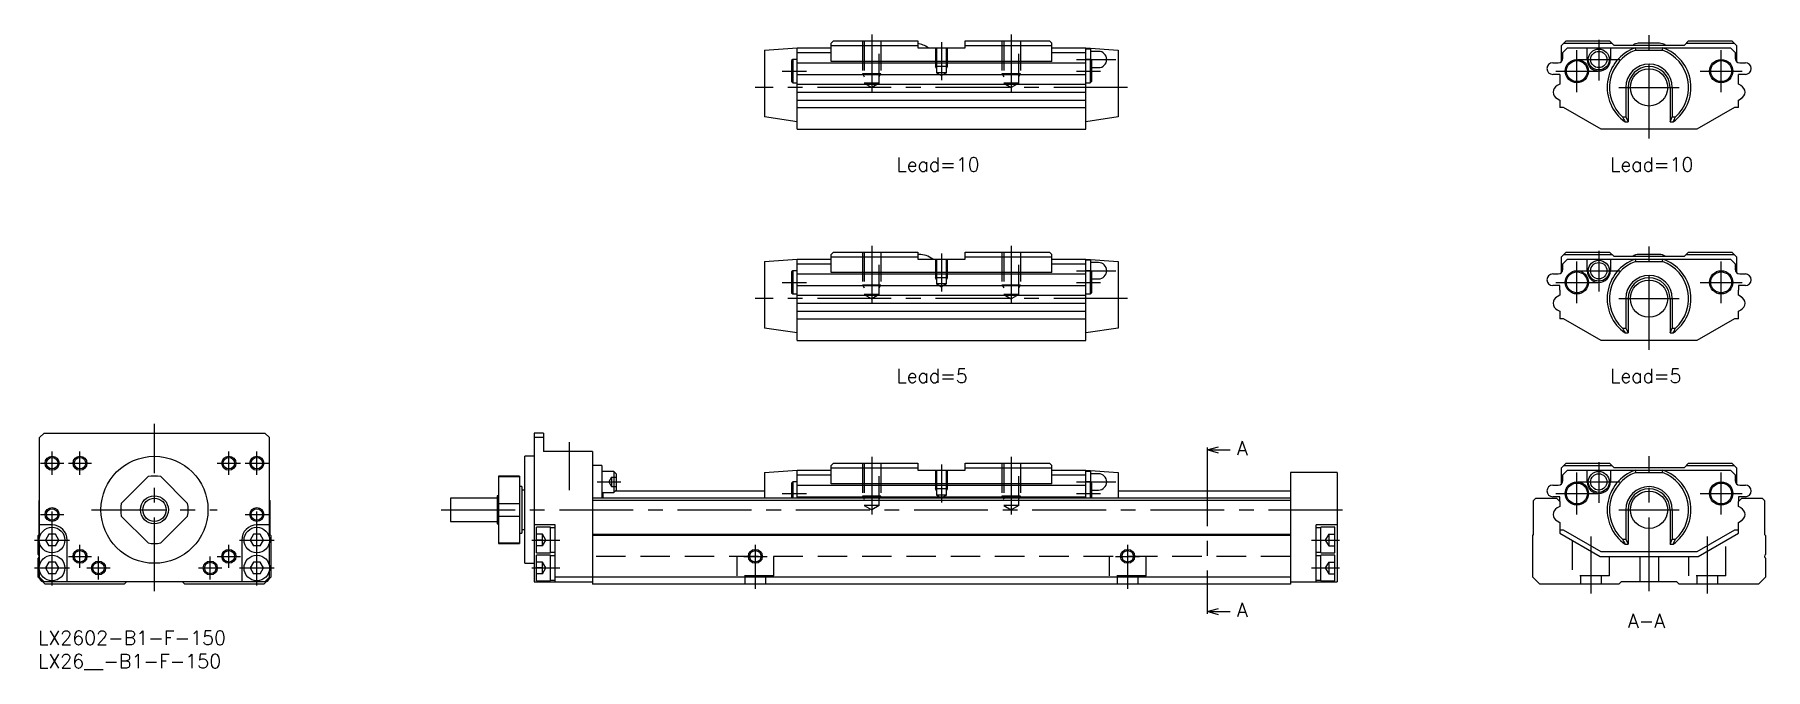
# Model space of a CAD drawing. Extents: x -1 to 371, y -8 to 379.
# Drawn here: x -0.8 to 371.1, y -8.3 to 128.1 of the extents above; entities that cross this region are included whole.
import ezdxf

# ---------------------------------------------------------------- set-up
doc = ezdxf.new("R2010")
doc.units = 0
doc.header["$LTSCALE"] = 0.5
doc.linetypes.add('CENTER', pattern=[50.8, 31.75, -6.35, 6.35, -6.35])
doc.linetypes.add('DASHED', pattern=[19.05, 12.7, -6.35])
for name, color, linetype in [('MSM_CENTER', 1, 'CENTER'), ('MSM_CONTINUOUS', 7, 'CONTINUOUS'), ('MSM_DASHED', 4, 'DASHED'), ('MSM_NARROW', 5, 'CONTINUOUS'), ('MSM_PART_NUMBER', 7, 'CONTINUOUS')]:
    doc.layers.add(name, color=color, linetype=linetype)
doc.styles.get("Standard").update_dxf_attribs({"font": 'txt.shx', "height": 1, "bigfont": 'bigfont.shx'})

# ---------------------------------------------------------------- blocks, each defined once
blk = doc.blocks.new('*U2')
at = {"layer": 'MSM_PART_NUMBER'}
blk.add_text('LX2602-B1-F-150', height=3, dxfattribs=at).set_placement((0, -3))
blk = doc.blocks.new('*U3')
at = {"layer": 'MSM_PART_NUMBER'}
blk.add_text('LX26__-B1-F-150', height=3, dxfattribs=at).set_placement((0, -8))

msp = doc.modelspace()

# ---------------------------------------------------------------- linework, layer by layer
at = {"layer": 'MSM_CENTER'}
for p, q in [((179.11, 128.1), (179.11, 115.71)), ((194.11, 126.45), (194.11, 118.29)), ((209.11, 128.1), (209.11, 115.71)), ((335.35, 127), (335.35, 118.25)), ((346.15, 105.75), (346.15, 128.05)), ((223.11, 122.75), (231.61, 122.75)), ((330.65, 115.75), (330.65, 124.75)), ((330.85, 122.75), (339.85, 122.75)), ((361.65, 115.75), (361.65, 124.75)), ((159.91, 120.25), (165.11, 120.25)), ((223.11, 120.25), (228.31, 120.25)), ((326.15, 120.25), (335.15, 120.25)), ((357.15, 120.25), (366.15, 120.25)), ((234.11, 116.75), (154.11, 116.75)), ((339.65, 116.75), (352.65, 116.75)), ((179.11, 82.72), (179.11, 70.34)), ((209.11, 82.72), (209.11, 70.34)), ((346.15, 60.37), (346.15, 82.67)), ((194.11, 81.07), (194.11, 72.91)), ((330.65, 70.37), (330.65, 79.37)), ((335.35, 81.62), (335.35, 72.87)), ((361.65, 70.37), (361.65, 79.37)), ((159.91, 74.87), (165.11, 74.87)), ((223.11, 77.37), (231.61, 77.37)), ((223.11, 74.87), (228.31, 74.87)), ((326.15, 74.87), (335.15, 74.87)), ((330.85, 77.37), (339.85, 77.37)), ((357.15, 74.87), (366.15, 74.87)), ((234.11, 71.37), (154.11, 71.37)), ((339.65, 71.37), (352.65, 71.37)), ((25, 8.5), (25, 44.5)), ((3, 33.5), (3, 38.5)), ((9, 33.5), (9, 38.5)), ((41, 33.5), (41, 38.5)), ((47, 33.5), (47, 38.5)), ((114.11, 40.5), (114.11, 30.19)), ((179.11, 37.35), (179.11, 24.96)), ((209.11, 37.35), (209.11, 24.96)), ((251.17, 38.36), (251.17, 4.63)), ((346.15, 8.5), (346.15, 37.5)), ((0.5, 36), (5.5, 36)), ((6.5, 36), (11.5, 36)), ((38.5, 36), (43.5, 36)), ((44.5, 36), (49.5, 36)), ((194.11, 35.7), (194.11, 27.54)), ((330.65, 25), (330.65, 34)), ((335.35, 36.25), (335.35, 27.5)), ((361.65, 25), (361.65, 34)), ((120.11, 32), (125.21, 32)), ((223.11, 32), (231.61, 32)), ((330.85, 32), (339.85, 32)), ((3, 9.75), (3, 27.5)), ((47, 9.75), (47, 27.5)), ((159.91, 29.5), (165.11, 29.5)), ((223.11, 29.5), (228.31, 29.5)), ((326.15, 29.5), (335.15, 29.5)), ((357.15, 29.5), (366.15, 29.5)), ((0.5, 25), (5.5, 25)), ((11.5, 26), (38.5, 26)), ((44.5, 25), (49.5, 25)), ((86.61, 26), (281.11, 26)), ((339.65, 26), (352.65, 26)), ((-0.75, 19.5), (6.75, 19.5)), ((43.25, 19.5), (50.75, 19.5)), ((106.11, 19.5), (112.11, 19.5)), ((273.61, 19.5), (279.61, 19.5)), ((333.65, 20.29), (333.65, 8)), ((358.65, 20.29), (358.65, 8)), ((6.5, 16), (11.5, 16)), ((9, 13.5), (9, 18.5)), ((13, 11), (13, 16)), ((37, 11), (37, 16)), ((38.5, 16), (43.5, 16)), ((41, 13.5), (41, 18.5)), ((151.61, 16), (156.68, 16)), ((154.11, 18.5), (154.11, 9)), ((231.53, 16), (236.68, 16)), ((234.11, 18.5), (234.11, 9)), ((-0.75, 13.5), (6.75, 13.5)), ((10.5, 13.5), (15.5, 13.5)), ((34.5, 13.5), (39.5, 13.5)), ((43.25, 13.5), (50.75, 13.5)), ((106.11, 13.5), (112.11, 13.5)), ((273.61, 13.5), (279.61, 13.5))]:
    msp.add_line(p, q, dxfattribs=at)
at = {"layer": 'MSM_CONTINUOUS'}
for p, q in [((170.41, 126.25), (170.91, 126.75)), ((170.91, 126.75), (189.01, 126.75)), ((189.01, 126.75), (189.01, 125.25)), ((199.21, 125.25), (199.21, 126.75)), ((199.21, 126.75), (217.31, 126.75)), ((217.31, 126.75), (217.81, 126.25)), ((328.34, 126.75), (327.34, 125.75)), ((328.34, 126.75), (337.65, 126.75)), ((338.55, 125.85), (337.65, 126.75)), ((354.65, 126.75), (353.75, 125.85)), ((354.65, 126.75), (363.94, 126.75)), ((364.94, 125.75), (363.94, 126.75)), ((156.11, 124.75), (163.11, 125.25)), ((156.11, 124.75), (156.11, 110.43)), ((162.16, 122.75), (161.91, 122.5)), ((163.11, 122.75), (162.16, 122.75)), ((162.16, 122.75), (162.16, 117.75)), ((163.11, 125.25), (170.41, 125.25)), ((163.11, 107.75), (163.11, 125.25)), ((163.11, 124.25), (170.41, 124.25)), ((170.41, 122.33), (170.41, 126.25)), ((170.41, 125.75), (189.01, 125.75)), ((189.01, 125.25), (199.21, 125.25)), ((199.21, 125.75), (217.81, 125.75)), ((217.81, 122.33), (217.81, 126.25)), ((217.81, 125.25), (225.11, 125.25)), ((217.81, 124.25), (225.11, 124.25)), ((225.11, 125.25), (232.11, 124.75)), ((225.11, 107.75), (225.11, 125.25)), ((226.11, 125), (225.11, 125)), ((226.06, 122.75), (225.11, 122.75)), ((226.31, 122.5), (226.06, 122.75)), ((226.06, 122.75), (226.06, 117.75)), ((226.11, 125), (226.11, 122.7)), ((227.86, 124.5), (226.11, 124.5)), ((232.11, 124.75), (232.11, 110.43)), ((327.34, 122.33), (327.34, 125.75)), ((327.65, 124.25), (328.65, 125.25)), ((327.65, 123.05), (327.65, 124.25)), ((327.84, 126.25), (338.15, 126.25)), ((328.65, 125.25), (363.65, 125.25)), ((332.85, 122.75), (332.85, 125.25)), ((337.85, 125.25), (337.85, 122.75)), ((338.55, 125.85), (353.75, 125.85)), ((343.19, 125.25), (343.27, 124.75)), ((343.27, 124.75), (349.02, 124.75)), ((343.9, 126.25), (343.83, 126.24)), ((348.39, 126.25), (343.9, 126.25)), ((349.02, 124.75), (349.1, 125.25)), ((354.15, 126.25), (364.44, 126.25)), ((363.65, 125.25), (364.65, 124.25)), ((364.65, 124.25), (364.65, 123.05)), ((364.94, 125.75), (364.94, 122.33)), ((161.91, 122.5), (161.91, 118)), ((163.11, 122.05), (225.11, 122.05)), ((163.11, 119.55), (225.11, 119.55)), ((217.81, 122.33), (170.41, 122.33)), ((226.31, 122.5), (226.31, 118)), ((226.31, 121), (227.86, 121)), ((325.45, 122.05), (326.65, 122.05)), ((326.95, 119.55), (325.45, 119.55)), ((326.95, 119.55), (326.95, 117.47)), ((366.85, 119.55), (365.35, 119.55)), ((365.35, 117.47), (365.35, 119.55)), ((365.65, 122.05), (366.85, 122.05)), ((161.91, 118), (162.16, 117.75)), ((162.16, 117.75), (163.11, 117.75)), ((163.11, 117.47), (225.11, 117.47)), ((163.11, 115.75), (225.11, 115.75)), ((225.11, 117.75), (226.06, 117.75)), ((226.06, 117.75), (226.31, 118)), ((326.95, 117.47), (326.39, 117.15)), ((341.15, 116.75), (341.15, 110.43)), ((341.65, 116.75), (341.65, 109.37)), ((350.65, 116.75), (350.65, 109.37)), ((351.15, 116.75), (351.15, 110.43)), ((365.91, 117.15), (365.35, 117.47)), ((163.11, 114.02), (225.11, 114.02)), ((163.11, 112.41), (225.11, 112.41)), ((326.39, 114.35), (326.95, 114.02)), ((326.95, 114.02), (326.95, 112.41)), ((327.8, 112.41), (326.95, 112.41)), ((335.87, 107.75), (327.8, 112.41)), ((364.5, 112.41), (356.42, 107.75)), ((365.35, 112.41), (364.5, 112.41)), ((365.35, 114.02), (365.91, 114.35)), ((365.35, 112.41), (365.35, 114.02)), ((163.11, 109.37), (156.11, 110.43)), ((232.11, 110.43), (225.11, 109.37)), ((340.46, 110.43), (341.15, 110.43)), ((340.99, 109.37), (341.65, 109.37)), ((341.15, 110.43), (341.65, 109.37)), ((350.65, 109.37), (351.15, 110.43)), ((350.65, 109.37), (351.3, 109.37)), ((351.15, 110.43), (351.83, 110.43)), ((163.11, 107.75), (225.11, 107.75)), ((356.42, 107.75), (335.87, 107.75)), ((156.11, 79.37), (163.11, 79.87)), ((156.11, 79.37), (156.11, 65.05)), ((163.11, 79.87), (170.41, 79.87)), ((163.11, 62.37), (163.11, 79.87)), ((163.11, 78.87), (170.41, 78.87)), ((170.41, 80.87), (170.91, 81.37)), ((170.41, 76.96), (170.41, 80.87)), ((170.41, 80.37), (189.01, 80.37)), ((170.91, 81.37), (189.01, 81.37)), ((189.01, 81.37), (189.01, 79.87)), ((189.26, 80.87), (189.01, 80.87)), ((189.01, 79.87), (199.21, 79.87)), ((199.21, 79.87), (199.21, 81.37)), ((199.21, 81.37), (217.31, 81.37)), ((199.21, 80.37), (217.81, 80.37)), ((217.31, 81.37), (217.81, 80.87)), ((217.81, 76.96), (217.81, 80.87)), ((217.81, 79.87), (225.11, 79.87)), ((217.81, 78.87), (225.11, 78.87)), ((225.11, 79.87), (232.11, 79.37)), ((225.11, 62.37), (225.11, 79.87)), ((226.11, 79.62), (225.11, 79.62)), ((226.11, 79.62), (226.11, 77.32)), ((227.86, 79.12), (226.11, 79.12)), ((232.11, 79.37), (232.11, 65.05)), ((328.34, 81.37), (327.34, 80.37)), ((327.34, 76.96), (327.34, 80.37)), ((327.65, 78.87), (328.65, 79.87)), ((327.65, 77.67), (327.65, 78.87)), ((327.84, 80.87), (338.15, 80.87)), ((328.34, 81.37), (337.65, 81.37)), ((328.65, 79.87), (363.65, 79.87)), ((332.85, 77.37), (332.85, 79.87)), ((338.55, 80.47), (337.65, 81.37)), ((337.85, 79.87), (337.85, 77.37)), ((338.55, 80.47), (353.75, 80.47)), ((343.19, 79.87), (343.27, 79.37)), ((343.27, 79.37), (349.02, 79.37)), ((343.9, 80.87), (343.83, 80.87)), ((348.39, 80.87), (343.9, 80.87)), ((349.02, 79.37), (349.1, 79.87)), ((354.65, 81.37), (353.75, 80.47)), ((354.15, 80.87), (364.44, 80.87)), ((354.65, 81.37), (363.94, 81.37)), ((363.65, 79.87), (364.65, 78.87)), ((364.94, 80.37), (363.94, 81.37)), ((364.65, 78.87), (364.65, 77.67)), ((364.94, 80.37), (364.94, 76.96)), ((162.16, 77.37), (161.91, 77.12)), ((161.91, 77.12), (161.91, 72.62)), ((163.11, 77.37), (162.16, 77.37)), ((162.16, 77.37), (162.16, 72.37)), ((163.11, 76.67), (225.11, 76.67)), ((217.81, 76.96), (170.41, 76.96)), ((226.06, 77.37), (225.11, 77.37)), ((226.31, 77.12), (226.06, 77.37)), ((226.06, 77.37), (226.06, 72.37)), ((226.31, 77.12), (226.31, 72.62)), ((226.31, 75.62), (227.86, 75.62)), ((325.45, 76.67), (326.65, 76.67)), ((365.65, 76.67), (366.85, 76.67)), ((161.91, 72.62), (162.16, 72.37)), ((162.16, 72.37), (163.11, 72.37)), ((163.11, 74.17), (225.11, 74.17)), ((163.11, 72.1), (225.11, 72.1)), ((225.11, 72.37), (226.06, 72.37)), ((226.06, 72.37), (226.31, 72.62)), ((326.95, 74.17), (325.45, 74.17)), ((326.95, 72.1), (326.39, 71.77)), ((326.95, 73.17), (326.95, 74.17)), ((326.95, 73.17), (326.95, 72.1)), ((341.15, 71.37), (341.15, 65.05)), ((341.65, 71.37), (341.65, 63.99)), ((350.65, 71.37), (350.65, 63.99)), ((351.15, 71.37), (351.15, 65.05)), ((366.85, 74.17), (365.35, 74.17)), ((365.35, 74.17), (365.35, 73.17)), ((365.35, 72.1), (365.35, 73.17)), ((365.91, 71.77), (365.35, 72.1)), ((163.11, 70.37), (225.11, 70.37)), ((163.11, 68.65), (225.11, 68.65)), ((163.11, 67.04), (225.11, 67.04)), ((326.39, 68.97), (326.95, 68.65)), ((326.95, 68.65), (326.95, 67.04)), ((327.8, 67.04), (326.95, 67.04)), ((335.87, 62.37), (327.8, 67.04)), ((364.5, 67.04), (356.42, 62.37)), ((365.35, 67.04), (364.5, 67.04)), ((365.35, 68.65), (365.91, 68.97)), ((365.35, 67.04), (365.35, 68.65)), ((163.11, 63.99), (156.11, 65.05)), ((232.11, 65.05), (225.11, 63.99)), ((340.46, 65.05), (341.15, 65.05)), ((340.99, 63.99), (341.65, 63.99)), ((341.15, 65.05), (341.65, 63.99)), ((350.65, 63.99), (351.15, 65.05)), ((350.65, 63.99), (351.3, 63.99)), ((351.15, 65.05), (351.83, 65.05)), ((163.11, 62.37), (225.11, 62.37)), ((356.42, 62.37), (335.87, 62.37)), ((0.3, 41.5), (1.3, 42.5)), ((0.3, 20.02), (0.3, 41.5)), ((1.3, 42.5), (48.7, 42.5)), ((48.7, 42.5), (49.7, 41.5)), ((49.7, 20.02), (49.7, 41.5)), ((108.61, 42.5), (106.61, 42.5)), ((106.61, 42.5), (106.61, 10.5)), ((108.61, 41.5), (106.61, 41.5)), ((108.61, 42.5), (108.61, 38.5)), ((106.61, 37.5), (104.61, 37.5)), ((104.61, 14.5), (104.61, 37.5)), ((119.11, 38.5), (108.61, 38.5)), ((119.11, 38.5), (119.11, 10)), ((251.17, 38.86), (253.67, 39.53)), ((251.17, 39.36), (251.17, 38.36)), ((253.67, 38.19), (251.17, 38.86)), ((251.17, 38.86), (256.17, 38.86)), ((121.11, 35.5), (119.11, 35.5)), ((121.11, 35.5), (121.11, 28.5)), ((123.71, 34.25), (121.11, 34.25)), ((124.21, 33.75), (123.71, 34.25)), ((123.71, 34.25), (123.71, 29.75)), ((124.21, 33.75), (124.21, 30.25)), ((156.11, 34), (163.11, 34.5)), ((156.11, 34), (156.11, 28.5)), ((163.11, 28.5), (163.11, 34.5)), ((163.11, 34.5), (170.41, 34.5)), ((163.11, 33.5), (170.41, 33.5)), ((170.41, 35.5), (170.91, 36)), ((170.41, 31.59), (170.41, 35.5)), ((170.41, 35), (189.01, 35)), ((170.91, 36), (189.01, 36)), ((189.01, 36), (189.01, 34.5)), ((189.01, 34.5), (199.21, 34.5)), ((199.21, 34.5), (199.21, 36)), ((199.21, 36), (217.31, 36)), ((199.21, 35), (217.81, 35)), ((217.31, 36), (217.81, 35.5)), ((217.81, 31.59), (217.81, 35.5)), ((217.81, 34.5), (225.11, 34.5)), ((217.81, 33.5), (225.11, 33.5)), ((225.11, 34.5), (232.11, 34)), ((225.11, 28.5), (225.11, 34.5)), ((226.11, 34.25), (225.11, 34.25)), ((226.11, 34.25), (226.11, 31.95)), ((227.86, 33.75), (226.11, 33.75)), ((232.11, 34), (232.11, 28.5)), ((279.11, 34), (269.11, 34)), ((269.11, 34), (269.11, 10)), ((279.11, 34), (279.11, 10.5)), ((328.34, 36), (327.34, 35)), ((327.34, 31.59), (327.34, 35)), ((327.65, 33.5), (328.65, 34.5)), ((327.65, 32.3), (327.65, 33.5)), ((327.84, 35.5), (338.15, 35.5)), ((328.34, 36), (337.65, 36)), ((328.65, 34.5), (363.65, 34.5)), ((332.85, 32), (332.85, 34.5)), ((338.55, 35.1), (337.65, 36)), ((337.85, 34.5), (337.85, 32)), ((338.55, 35.1), (353.75, 35.1)), ((343.19, 34.5), (343.27, 34)), ((343.27, 34), (349.02, 34)), ((349.02, 34), (349.1, 34.5)), ((354.65, 36), (353.75, 35.1)), ((354.15, 35.5), (364.44, 35.5)), ((354.65, 36), (363.94, 36)), ((363.65, 34.5), (364.65, 33.5)), ((364.94, 35), (363.94, 36)), ((364.65, 33.5), (364.65, 32.3)), ((364.94, 35), (364.94, 31.59)), ((17.88, 27.36), (23.64, 33.12)), ((26.36, 33.12), (32.12, 27.36)), ((103.41, 33.25), (98.91, 33.25)), ((98.91, 33.25), (98.91, 18.75)), ((98.91, 33.12), (103.41, 33.12)), ((103.41, 33.25), (103.41, 18.75)), ((103.91, 31), (103.41, 31)), ((103.91, 31), (103.91, 21)), ((104.61, 30.25), (103.91, 30.25)), ((123.71, 29.75), (124.21, 30.25)), ((156.11, 30), (123.96, 30)), ((162.16, 32), (161.91, 31.75)), ((161.91, 31.75), (161.91, 28.5)), ((163.11, 32), (162.16, 32)), ((162.16, 32), (162.16, 28.5)), ((163.11, 31.3), (225.11, 31.3)), ((217.81, 31.59), (170.41, 31.59)), ((226.06, 32), (225.11, 32)), ((226.31, 31.75), (226.06, 32)), ((226.06, 32), (226.06, 28.5)), ((226.31, 31.75), (226.31, 28.5)), ((226.31, 30.25), (227.86, 30.25)), ((269.11, 30), (232.11, 30)), ((325.45, 31.3), (326.65, 31.3)), ((365.65, 31.3), (366.85, 31.3)), ((0.2, 28), (0.3, 28.1)), ((0.2, 20.7), (0.2, 28)), ((49.7, 28.1), (49.8, 28)), ((49.8, 28), (49.8, 20.7)), ((98.61, 28.5), (88.61, 28.5)), ((88.61, 28.5), (88.61, 23.5)), ((98.91, 29), (98.61, 29)), ((98.61, 29), (98.61, 23)), ((98.91, 27.36), (103.41, 27.36)), ((269.11, 28.5), (119.11, 28.5)), ((269.11, 28), (119.11, 28)), ((121.11, 29.75), (123.71, 29.75)), ((121.31, 29.75), (121.31, 28.5)), ((163.11, 28.8), (225.11, 28.8)), ((321.35, 28), (321.85, 28.5)), ((321.35, 20.7), (321.35, 28)), ((321.85, 28.5), (326.25, 28.5)), ((326.95, 28.8), (325.45, 28.8)), ((326.25, 28.5), (326.95, 27.8)), ((326.95, 26.72), (326.39, 26.4)), ((326.95, 27.8), (326.95, 28.8)), ((326.95, 27.8), (326.95, 26.72)), ((365.35, 28.8), (365.35, 27.8)), ((366.85, 28.8), (365.35, 28.8)), ((365.35, 27.8), (366.05, 28.5)), ((365.35, 26.72), (365.35, 27.8)), ((365.91, 26.4), (365.35, 26.72)), ((366.05, 28.5), (370.45, 28.5)), ((370.45, 28.5), (370.95, 28)), ((370.95, 28), (370.95, 20.7)), ((3, 22.75), (0.3, 22.75)), ((23.64, 18.88), (17.88, 24.64)), ((32.12, 24.64), (26.36, 18.88)), ((49.7, 22.75), (47, 22.75)), ((88.61, 23.5), (98.61, 23.5)), ((98.61, 23), (98.91, 23)), ((98.91, 24.64), (103.41, 24.64)), ((111.11, 22.75), (106.61, 22.75)), ((111.11, 10.5), (111.11, 22.75)), ((274.61, 10.5), (274.61, 22.75)), ((279.11, 22.75), (274.61, 22.75)), ((326.39, 23.6), (326.95, 23.28)), ((326.95, 23.28), (326.95, 21)), ((341.15, 26), (341.15, 19.68)), ((341.65, 26), (341.65, 18.62)), ((350.65, 26), (350.65, 18.62)), ((351.15, 26), (351.15, 19.68)), ((365.35, 23.28), (365.91, 23.6)), ((365.35, 21), (365.35, 23.28)), ((0, 20.5), (0.2, 20.7)), ((0, 16.4), (0, 20.5)), ((0.3, 14.02), (0.3, 18.98)), ((2.28, 20.75), (1.56, 19.5)), ((1.56, 19.5), (2.28, 18.25)), ((3.72, 20.75), (2.28, 20.75)), ((4.44, 19.5), (3.72, 20.75)), ((3.72, 18.25), (4.44, 19.5)), ((6.25, 10.5), (6.25, 19.5)), ((43.75, 19.5), (43.75, 10.5)), ((46.28, 20.75), (45.56, 19.5)), ((45.56, 19.5), (46.28, 18.25)), ((47.72, 20.75), (46.28, 20.75)), ((48.44, 19.5), (47.72, 20.75)), ((47.72, 18.25), (48.44, 19.5)), ((49.7, 14.02), (49.7, 18.98)), ((49.8, 20.7), (50, 20.5)), ((50, 20.5), (50, 11.5)), ((98.91, 18.88), (103.41, 18.88)), ((98.91, 18.75), (103.41, 18.75)), ((103.41, 21), (103.91, 21)), ((103.91, 21.75), (104.61, 21.75)), ((107.11, 16.75), (107.11, 22.25)), ((110.11, 22.25), (107.11, 22.25)), ((110.11, 16.75), (110.11, 22.25)), ((111.11, 22.1), (110.11, 22.1)), ((269.11, 20.7), (119.11, 20.7)), ((269.11, 20.5), (119.11, 20.5)), ((275.61, 22.1), (274.61, 22.1)), ((275.61, 16.75), (275.61, 22.25)), ((278.61, 22.25), (275.61, 22.25)), ((278.61, 16.75), (278.61, 22.25)), ((321.15, 20.5), (321.35, 20.7)), ((321.15, 11.5), (321.15, 20.5)), ((327.8, 21.66), (326.95, 21.66)), ((326.95, 21), (335.61, 16)), ((335.87, 17), (327.8, 21.66)), ((340.46, 19.68), (341.15, 19.68)), ((340.99, 18.62), (341.65, 18.62)), ((341.15, 19.68), (341.65, 18.62)), ((350.65, 18.62), (351.15, 19.68)), ((350.65, 18.62), (351.3, 18.62)), ((351.15, 19.68), (351.83, 19.68)), ((364.5, 21.66), (356.42, 17)), ((356.68, 16), (365.35, 21)), ((365.35, 21.66), (364.5, 21.66)), ((370.95, 20.7), (371.15, 20.5)), ((371.15, 20.5), (371.15, 16.4)), ((0, 11.5), (0, 15.6)), ((3.72, 18.25), (2.28, 18.25)), ((47.72, 18.25), (46.28, 18.25)), ((107.11, 16.75), (110.11, 16.75)), ((107.11, 10.75), (107.11, 16.25)), ((110.11, 16.25), (107.11, 16.25)), ((110.11, 16.9), (111.11, 16.9)), ((110.11, 10.75), (110.11, 16.25)), ((111.11, 16.1), (110.11, 16.1)), ((274.61, 16.9), (275.61, 16.9)), ((275.61, 16.1), (274.61, 16.1)), ((275.61, 16.75), (278.61, 16.75)), ((275.61, 10.75), (275.61, 16.25)), ((278.61, 16.25), (275.61, 16.25)), ((278.61, 10.75), (278.61, 16.25)), ((335.61, 16), (356.68, 16)), ((356.42, 17), (335.87, 17)), ((371.15, 15.6), (371.15, 11.5)), ((1.5, 10), (0, 11.5)), ((0.3, 11.5), (0.3, 12.98)), ((0.3, 11.5), (1.3, 10.5)), ((2.28, 14.75), (1.56, 13.5)), ((1.56, 13.5), (2.28, 12.25)), ((3.72, 14.75), (2.28, 14.75)), ((3.72, 12.25), (2.28, 12.25)), ((4.44, 13.5), (3.72, 14.75)), ((3.72, 12.25), (4.44, 13.5)), ((46.28, 14.75), (45.56, 13.5)), ((45.56, 13.5), (46.28, 12.25)), ((47.72, 14.75), (46.28, 14.75)), ((47.72, 12.25), (46.28, 12.25)), ((48.44, 13.5), (47.72, 14.75)), ((47.72, 12.25), (48.44, 13.5)), ((50, 11.5), (48.5, 10)), ((48.7, 10.5), (49.7, 11.5)), ((49.7, 11.5), (49.7, 12.98)), ((104.61, 14.5), (106.61, 14.5)), ((269.11, 11.5), (111.11, 11.5)), ((322.65, 10), (321.15, 11.5)), ((371.15, 11.5), (369.65, 10)), ((48.7, 10.5), (1.3, 10.5)), ((18.5, 10), (1.5, 10)), ((19, 10.5), (18.5, 10)), ((31.52, 10), (31.02, 10.5)), ((48.5, 10), (31.52, 10)), ((106.61, 10.5), (119.11, 10.5)), ((107.11, 10.75), (110.11, 10.75)), ((110.11, 10.9), (111.11, 10.9)), ((269.11, 10), (119.11, 10)), ((269.11, 10.5), (279.11, 10.5)), ((274.61, 10.9), (275.61, 10.9)), ((275.61, 10.75), (278.61, 10.75)), ((339.63, 10), (322.65, 10)), ((340.13, 10.5), (339.63, 10)), ((352.15, 10.5), (340.13, 10.5)), ((352.65, 10), (352.15, 10.5)), ((369.65, 10), (352.65, 10)), ((251.17, 4.13), (253.67, 4.8)), ((251.17, 4.63), (251.17, 3.63)), ((253.67, 3.46), (251.17, 4.13)), ((251.17, 4.13), (256.17, 4.13))]:
    msp.add_line(p, q, dxfattribs=at)
for centre, radius in [((330.65, 120.25), 2.5), ((335.35, 122.75), 2.25), ((335.35, 122.75), 1.75), ((361.65, 120.25), 2.5), ((330.65, 120.25), 2.25), ((346.15, 116.75), 4), ((361.65, 120.25), 2.25), ((335.35, 77.37), 2.25), ((335.35, 77.37), 1.75), ((330.65, 74.87), 2.5), ((330.65, 74.87), 2.25), ((346.15, 71.37), 4), ((361.65, 74.87), 2.5), ((361.65, 74.87), 2.25), ((3, 36), 1.23), ((9, 36), 1.23), ((25, 26), 11.5), ((41, 36), 1.23), ((47, 36), 1.23), ((335.35, 32), 2.25), ((335.35, 32), 1.75), ((330.65, 29.5), 2.5), ((330.65, 29.5), 2.25), ((346.15, 26), 4), ((361.65, 29.5), 2.5), ((361.65, 29.5), 2.25), ((3, 25), 1.23), ((25, 26), 3), ((25, 26), 2.5), ((47, 25), 1.23), ((3, 19.5), 2.75), ((47, 19.5), 2.75), ((3, 13.5), 2.75), ((9, 16), 1.23), ((41, 16), 1.23), ((47, 13.5), 2.75), ((154.11, 16), 1.23), ((234.11, 16), 1.23), ((13, 13.5), 1.23), ((37, 13.5), 1.23)]:
    msp.add_circle(centre, radius, dxfattribs=at)
for centre, radius, start, end in [((188.29, 121.37), 4.88, 52.5564, 81.5517), ((227.86, 122.75), 1.75, 270, 90), ((326.65, 123.05), 1, 270, 0), ((335.35, 122.75), 2.5, 180, 0), ((346.15, 116.75), 9, 109.1881, 235.0848), ((346.15, 116.75), 8.5, 109.7499, 228.0214), ((343.94, 124.13), 2.12, 91.0143, 125.7914), ((348.34, 124.11), 2.14, 54.3594, 88.7845), ((346.15, 116.75), 8.5, 311.9786, 70.2501), ((346.15, 116.75), 9, 304.9152, 70.8119), ((365.65, 123.05), 1, 180, 270), ((325.45, 120.8), 1.25, 90, 270), ((346.15, 116.75), 5, 0, 180), ((346.15, 116.75), 4.5, 0, 180), ((366.85, 120.8), 1.25, 270, 90), ((327.26, 115.63), 1.75, 120.0001, 176.2321), ((327.26, 115.86), 1.75, 183.7679, 239.9999), ((365.03, 115.63), 1.75, 3.7679, 59.9999), ((365.03, 115.86), 1.75, 300.0001, 356.2321), ((347.31, 113.21), 7.4, 202.1059, 211.3183), ((344.98, 113.21), 7.4, 328.6827, 337.893), ((189.23, 75.9), 4.97, 53.0275, 89.6143), ((227.86, 77.37), 1.75, 270, 90), ((346.15, 71.37), 9, 109.1881, 235.0848), ((346.15, 71.37), 8.5, 109.7499, 228.0214), ((343.94, 78.76), 2.12, 91.0143, 125.7914), ((348.34, 78.74), 2.14, 54.3594, 88.7845), ((346.15, 71.37), 8.5, 311.9786, 70.2501), ((346.15, 71.37), 9, 304.9152, 70.8119), ((325.45, 75.42), 1.25, 90, 270), ((326.65, 77.67), 1, 270, 0), ((335.35, 77.37), 2.5, 180, 0), ((346.15, 71.37), 5, 0, 180), ((346.15, 71.37), 4.5, 0, 180), ((365.65, 77.67), 1, 180, 270), ((366.85, 75.42), 1.25, 270, 90), ((327.26, 70.26), 1.75, 120.0001, 176.2321), ((365.03, 70.26), 1.75, 3.7679, 59.9999), ((327.26, 70.49), 1.75, 183.7679, 239.9999), ((365.03, 70.49), 1.75, 300.0001, 356.2321), ((347.31, 67.84), 7.4, 202.1059, 211.3183), ((344.98, 67.84), 7.4, 328.6827, 337.893), ((227.86, 32), 1.75, 270, 90), ((346.15, 26), 9, 109.1881, 235.0848), ((346.15, 26), 8.5, 109.7499, 228.0214), ((346.15, 26), 8.5, 311.9786, 70.2501), ((346.15, 26), 9, 304.9152, 70.8119), ((25, 26), 7.25, 79.1484, 100.8516), ((325.45, 30.05), 1.25, 90, 270), ((326.65, 32.3), 1, 270, 0), ((335.35, 32), 2.5, 180, 0), ((346.15, 26), 5, 0, 180), ((346.15, 26), 4.5, 0, 180), ((365.65, 32.3), 1, 180, 270), ((366.85, 30.05), 1.25, 270, 90), ((25, 26), 7.25, 169.1484, 190.8516), ((25, 26), 7.25, 349.1484, 10.8516), ((327.26, 24.88), 1.75, 120.0001, 176.2321), ((365.03, 24.88), 1.75, 3.7679, 59.9999), ((3, 19.5), 3.25, 0, 90), ((47, 19.5), 3.25, 90, 180), ((327.26, 25.12), 1.75, 183.7679, 239.9999), ((365.03, 25.12), 1.75, 300.0001, 356.2321), ((25, 26), 7.25, 259.1484, 280.8516), ((350.5, 24.07), 10.96, 203.6059, 209.8183), ((341.62, 24.16), 11.15, 330.2349, 336.3409), ((-0.3, 16), 0.5, 306.8761, 53.1239), ((371.45, 16), 0.5, 126.8761, 233.1239), ((1.3, 11.5), 1, 201.8195, 248.1805), ((48.7, 11.5), 1, 291.8106, 338.1894)]:
    msp.add_arc(centre, radius, start, end, dxfattribs=at)
at = {"layer": 'MSM_DASHED'}
for p, q in [((177.11, 126.75), (177.11, 119.75)), ((177.48, 126.75), (177.48, 117.65)), ((180.73, 117.65), (180.73, 126.75)), ((181.11, 126.75), (181.11, 119.75)), ((207.11, 126.75), (207.11, 119.75)), ((207.48, 126.75), (207.48, 117.65)), ((210.73, 117.65), (210.73, 126.75)), ((211.11, 126.75), (211.11, 119.75)), ((192.81, 125.25), (192.81, 121.25)), ((193.05, 125.25), (193.05, 119.9)), ((195.16, 119.9), (195.16, 125.25)), ((195.41, 121.25), (195.41, 125.25)), ((177.11, 119.75), (181.11, 119.75)), ((177.11, 119.75), (177.48, 119.05)), ((180.73, 119.05), (181.11, 119.75)), ((195.41, 121.25), (192.81, 121.25)), ((193.05, 120.8), (192.81, 121.25)), ((195.16, 119.9), (193.05, 119.9)), ((193.05, 119.9), (194.11, 119.29)), ((195.16, 119.9), (194.11, 119.29)), ((195.16, 120.8), (195.41, 121.25)), ((207.11, 119.75), (211.11, 119.75)), ((207.11, 119.75), (207.48, 119.05)), ((210.73, 119.05), (211.11, 119.75)), ((180.73, 117.65), (177.48, 117.65)), ((177.48, 117.65), (179.11, 116.71)), ((180.73, 117.65), (179.11, 116.71)), ((210.73, 117.65), (207.48, 117.65)), ((207.48, 117.65), (209.11, 116.71)), ((210.73, 117.65), (209.11, 116.71)), ((177.11, 81.37), (177.11, 74.37)), ((177.48, 81.37), (177.48, 72.27)), ((180.73, 72.27), (180.73, 81.37)), ((181.11, 81.37), (181.11, 74.37)), ((192.81, 79.87), (192.81, 75.87)), ((193.05, 79.87), (193.05, 74.52)), ((195.16, 74.52), (195.16, 79.87)), ((195.41, 75.87), (195.41, 79.87)), ((207.11, 81.37), (207.11, 74.37)), ((207.48, 81.37), (207.48, 72.27)), ((210.73, 72.27), (210.73, 81.37)), ((211.11, 81.37), (211.11, 74.37)), ((195.41, 75.87), (192.81, 75.87)), ((193.05, 75.42), (192.81, 75.87)), ((195.16, 74.52), (193.05, 74.52)), ((193.05, 74.52), (194.11, 73.91)), ((195.16, 74.52), (194.11, 73.91)), ((195.16, 75.42), (195.41, 75.87)), ((177.11, 74.37), (181.11, 74.37)), ((177.11, 74.37), (177.48, 73.67)), ((180.73, 72.27), (177.48, 72.27)), ((177.48, 72.27), (179.11, 71.34)), ((180.73, 72.27), (179.11, 71.34)), ((180.73, 73.67), (181.11, 74.37)), ((207.11, 74.37), (211.11, 74.37)), ((207.11, 74.37), (207.48, 73.67)), ((210.73, 72.27), (207.48, 72.27)), ((207.48, 72.27), (209.11, 71.34)), ((210.73, 72.27), (209.11, 71.34)), ((210.73, 73.67), (211.11, 74.37)), ((177.11, 36), (177.11, 29)), ((177.48, 36), (177.48, 26.9)), ((180.73, 26.9), (180.73, 36)), ((181.11, 36), (181.11, 29)), ((192.81, 34.5), (192.81, 30.5)), ((193.05, 34.5), (193.05, 29.15)), ((195.16, 29.15), (195.16, 34.5)), ((195.41, 30.5), (195.41, 34.5)), ((207.11, 36), (207.11, 29)), ((207.48, 36), (207.48, 26.9)), ((210.73, 26.9), (210.73, 36)), ((211.11, 36), (211.11, 29)), ((123.21, 33), (122.63, 32)), ((122.63, 32), (123.21, 31)), ((123.21, 33), (124.21, 33)), ((123.21, 33), (123.21, 31)), ((123.21, 32), (124.21, 32)), ((123.21, 31), (124.21, 31)), ((195.41, 30.5), (192.81, 30.5)), ((193.05, 30.05), (192.81, 30.5)), ((195.16, 30.05), (195.41, 30.5)), ((177.11, 29), (181.11, 29)), ((177.11, 29), (177.48, 28.3)), ((180.73, 26.9), (177.48, 26.9)), ((177.48, 26.9), (179.11, 25.96)), ((180.73, 26.9), (179.11, 25.96)), ((180.73, 28.3), (181.11, 29)), ((195.16, 29.15), (193.05, 29.15)), ((193.05, 29.15), (194.11, 28.54)), ((195.16, 29.15), (194.11, 28.54)), ((207.11, 29), (211.11, 29)), ((207.11, 29), (207.48, 28.3)), ((210.73, 26.9), (207.48, 26.9)), ((207.48, 26.9), (209.11, 25.96)), ((210.73, 26.9), (209.11, 25.96)), ((210.73, 28.3), (211.11, 29)), ((108.41, 20.75), (107.11, 20.75)), ((108.41, 19.5), (107.11, 19.5)), ((108.41, 18.25), (108.41, 20.75)), ((109.13, 19.5), (108.41, 20.75)), ((108.41, 18.25), (109.13, 19.5)), ((277.31, 20.75), (276.58, 19.5)), ((276.58, 19.5), (277.31, 18.25)), ((277.31, 20.75), (278.61, 20.75)), ((277.31, 20.75), (277.31, 18.25)), ((277.31, 19.5), (278.61, 19.5)), ((329.65, 19.44), (329.65, 11.8)), ((362.65, 11.8), (362.65, 19.44)), ((108.41, 18.25), (107.11, 18.25)), ((269.11, 16), (119.11, 16)), ((150.11, 16), (150.11, 11.8)), ((158.11, 11.8), (158.11, 16)), ((230.11, 16), (230.11, 11.8)), ((238.11, 11.8), (238.11, 16)), ((277.31, 18.25), (278.61, 18.25)), ((337.65, 11.8), (337.65, 16)), ((344.15, 16), (344.15, 10.5)), ((348.15, 16), (348.15, 10.5)), ((354.65, 16), (354.65, 11.8)), ((108.41, 14.75), (107.11, 14.75)), ((108.41, 13.5), (107.11, 13.5)), ((108.41, 12.25), (107.11, 12.25)), ((108.41, 12.25), (108.41, 14.75)), ((109.13, 13.5), (108.41, 14.75)), ((108.41, 12.25), (109.13, 13.5)), ((158.11, 11.8), (150.11, 11.8)), ((151.86, 11.8), (151.86, 10)), ((156.36, 10), (156.36, 11.8)), ((238.11, 11.8), (230.11, 11.8)), ((231.86, 11.8), (231.86, 10)), ((236.36, 10), (236.36, 11.8)), ((277.31, 14.75), (276.58, 13.5)), ((276.58, 13.5), (277.31, 12.25)), ((277.31, 14.75), (278.61, 14.75)), ((277.31, 14.75), (277.31, 12.25)), ((277.31, 13.5), (278.61, 13.5)), ((277.31, 12.25), (278.61, 12.25)), ((337.65, 11.8), (329.65, 11.8)), ((331.4, 11.8), (331.4, 10)), ((335.9, 10), (335.9, 11.8)), ((362.65, 11.8), (354.65, 11.8)), ((356.4, 11.8), (356.4, 10)), ((360.9, 10), (360.9, 11.8))]:
    msp.add_line(p, q, dxfattribs=at)
at = {"layer": 'MSM_NARROW'}
for centre in [(3, 36), (9, 36), (41, 36), (47, 36), (3, 25), (47, 25), (9, 16), (13, 13.5), (37, 13.5), (41, 16), (154.11, 16), (234.11, 16)]:
    msp.add_circle(centre, 1.5, dxfattribs=at)

# ---------------------------------------------------------------- block references
at = {"layer": 'MSM_CONTINUOUS'}
for name in ['*U2', '*U3']:
    msp.add_blockref(name, (0, 0), dxfattribs=at)

# ---------------------------------------------------------------- texts
at = {"layer": 'MSM_PART_NUMBER'}
for s, p in [('Lead=10', (184.45, 98.67)), ('Lead=10', (337.81, 98.67)), ('Lead=5', (184.45, 53.29)), ('Lead=5', (337.81, 53.29)), ('A', (257.59, 37.73)), ('A', (257.59, 3)), ('A-A', (341.59, 0.62))]:
    msp.add_text(s, height=3, dxfattribs=at).set_placement(p)

doc.saveas('drawing.dxf')
